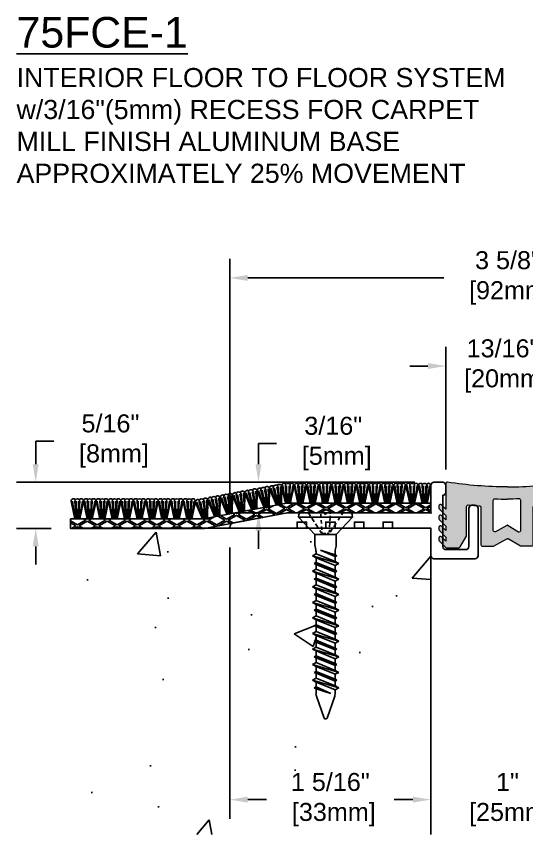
# Model space of a CAD drawing. Header units: inches. Extents: x 1.76 to 8.56, y 3.45 to 8.84.
# Drawn here: x 1.76 to 5.09, y 3.45 to 8.84 of the extents above; entities that cross this region are included whole.
import ezdxf

# ---------------------------------------------------------------- set-up
doc = ezdxf.new("R2010")
doc.units = ezdxf.units.IN
doc.header["$MEASUREMENT"] = 0
for name, color, linetype in [('Anchors', 4, 'Continuous'), ('Conditions', 1, 'Continuous'), ('Dimensions', 3, 'Continuous'), ('Fillers', 2, 'Continuous'), ('Metals', 7, 'Continuous'), ('Text', 2, 'Continuous')]:
    doc.layers.add(name, color=color, linetype=linetype)
doc.styles.add('arial', font='arial.ttf')
doc.dimstyles.new('ARIAL', dxfattribs={"dimtxt": 0.1175, "dimasz": 0.1175, "dimexe": 0.125, "dimexo": 0.125, "dimgap": 0.125, "dimtad": 0, "dimtih": 1, "dimtoh": 1, "dimdec": 4, "dimzin": 0, "dimdsep": 46, "dimlunit": 4, "dimtxsty": 'arial', "dimcen": 0.09, "dimadec": 0, "dimazin": 0, "dimtfac": 1, "dimtdec": 4, "dimtofl": 0, "dimtmove": 0, "dimatfit": 3, "dimfxl": 0, "dimfrac": 2, "dimtolj": 1, "dimtzin": 0, "dimarcsym": 0})

# ---------------------------------------------------------------- blocks, each defined once
blk = doc.blocks.new('75101C')
at = {"linetype": 'ByBlock'}
blk.add_line((0.3924, 0.3327), (0.7874, 0.3327), dxfattribs=at)
for p, q in [((0.4408, 0.3322), (0.4408, 0.3322)), ((1.4434, 0.2952), (1.4434, 0.2952))]:
    blk.add_line(p, q)
blk.add_lwpolyline([(0.3299, 0.2327), (0.5799, 0.2327), (0.5799, 0.2727), (0.6419, 0.2727), (0.6419, 0.2327), (0.7669, 0.2327), (0.7669, 0.2727), (0.8289, 0.2727), (0.8289, 0.2327), (0.9539, 0.2327), (0.9539, 0.2727), (1.0159, 0.2727), (1.0159, 0.2327), (1.1409, 0.2327), (1.1409, 0.2727), (1.2029, 0.2727), (1.2029, 0.2327), (1.6424, 0.2327), (1.6424, 0.2382, 0.361139), (1.6183, 0.2672), (1.2674, 0.3327), (1.0274, 0.3327), (1.0174, 0.3227), (1.0074, 0.3327), (0.3299, 0.3327), (0.3299, 0.5132, 0.414214), (0.3099, 0.5332), (0.252, 0.5332, 0.414214), (0.232, 0.5132), (0.232, 0.4677, 0.414214), (0.252, 0.4477), (0.252, 0.1127, -0.414214), (0.232, 0.0927), (0.102, 0.0927, -0.414214), (0.082, 0.1127), (0.082, 0.3627, 0.414214), (0.062, 0.3827), (0.042, 0.3827, 0.414214), (0.022, 0.3627), (0.022, 0.0527, 0.414214), (0.042, 0.0327), (0.3099, 0.0327, 0.414214), (0.3299, 0.0527)], format="xyb", close=True)
for p in [(0.3299, 0.3327), (1.6424, 0.2382)]:
    blk.add_point(p, dxfattribs=at)
blk = doc.blocks.new('TF316114')
for p, q in [((-0.1634, 0), (0.1634, 0)), ((-0.1042, -0.0127), (-0.1125, 0)), ((-0.1762, -0.0285), (-0.1747, -0.0103)), ((-0.1762, -0.0285), (0.1762, -0.0285)), ((-0.1762, -0.0285), (-0.0698, -0.141)), ((-0.0815, -0.0472), (-0.0915, -0.0321)), ((-0.0308, -0.0055), (-0.0311, -0.0002)), ((-0.0297, -0.0263), (-0.0301, -0.0195)), ((-0.0284, -0.051), (-0.0294, -0.0323)), ((0.0274, -0.0703), (0.0286, -0.0479)), ((0.0297, -0.0255), (0.0306, -0.0085)), ((0.0698, -0.141), (0.1762, -0.0285)), ((0.0898, -0.0346), (0.0746, -0.0579)), ((0.1095, -0.0045), (0.0979, -0.0223)), ((0.1762, -0.0285), (0.1747, -0.0103)), ((-0.0533, -0.0902), (-0.0691, -0.0662)), ((-0.0307, -0.1248), (-0.0441, -0.1044)), ((-0.0263, -0.091), (-0.0277, -0.065)), ((0.0253, -0.1104), (0.0264, -0.0896)), ((0.0662, -0.0707), (0.0485, -0.0976)), ((-0.0698, -0.141), (-0.0698, -0.2081)), ((-0.0698, -0.141), (0.0698, -0.141)), ((-0.0245, -0.1261), (-0.0253, -0.1097)), ((-0.024, -0.135), (-0.0107, -0.135)), ((-0.0018, -0.135), (0.0183, -0.135)), ((0.0373, -0.1147), (0.024, -0.135)), ((0.024, -0.135), (0.0245, -0.1246)), ((0.0698, -0.141), (0.0698, -0.2081)), ((-0.0737, -0.2796), (0.0321, -0.2431)), ((-0.0687, -0.2177), (-0.0633, -0.2437)), ((0.0321, -0.2431), (-0.0623, -0.2858)), ((-0.0623, -0.2734), (0.0321, -0.2431)), ((-0.0623, -0.2533), (-0.0623, -0.2734)), ((0.0622, -0.2667), (-0.0623, -0.3175)), ((0.0622, -0.2533), (0.0622, -0.2667)), ((0.0862, -0.2796), (0.0622, -0.2667)), ((0.0687, -0.2177), (0.0633, -0.2437)), ((-0.0863, -0.3304), (0.0862, -0.2796)), ((-0.0863, -0.3304), (-0.0623, -0.3175)), ((-0.0737, -0.2796), (-0.0623, -0.2734)), ((-0.0737, -0.2796), (-0.0623, -0.2858)), ((-0.0623, -0.2858), (-0.0623, -0.3175)), ((0.0622, -0.2925), (-0.0623, -0.3433)), ((0.0622, -0.2925), (0.0622, -0.3242)), ((0.0862, -0.2796), (0.0622, -0.2925)), ((-0.0863, -0.3304), (-0.0623, -0.3433)), ((-0.0737, -0.3812), (0.0737, -0.3304)), ((-0.0737, -0.3812), (-0.0623, -0.375)), ((-0.0623, -0.375), (0.0622, -0.3242)), ((0.0622, -0.3365), (-0.0623, -0.3873)), ((-0.0623, -0.3433), (-0.0623, -0.375)), ((0.0622, -0.3682), (-0.0623, -0.419)), ((0.0737, -0.3304), (0.0622, -0.3242)), ((0.0737, -0.3304), (0.0622, -0.3365)), ((0.0622, -0.3365), (0.0622, -0.3682)), ((0.0862, -0.3812), (0.0622, -0.3682)), ((-0.0863, -0.4319), (0.0862, -0.3812)), ((-0.0863, -0.4319), (-0.0623, -0.419)), ((-0.0737, -0.3812), (-0.0623, -0.3873)), ((-0.0623, -0.3873), (-0.0623, -0.419)), ((0.0622, -0.3941), (-0.0623, -0.4449)), ((-0.0623, -0.4766), (0.0622, -0.4258)), ((0.0862, -0.3812), (0.0622, -0.3941)), ((0.0622, -0.3941), (0.0622, -0.4258)), ((0.0737, -0.4319), (0.0622, -0.4258)), ((-0.0863, -0.4319), (-0.0623, -0.4449)), ((-0.0863, -0.5335), (0.0862, -0.4827)), ((-0.0737, -0.4827), (0.0737, -0.4319)), ((-0.0737, -0.4827), (-0.0623, -0.4766)), ((-0.0737, -0.4827), (-0.0623, -0.4889)), ((0.0622, -0.4381), (-0.0623, -0.4889)), ((-0.0623, -0.4449), (-0.0623, -0.4766)), ((0.0622, -0.4698), (-0.0623, -0.5206)), ((0.0737, -0.4319), (0.0622, -0.4381)), ((0.0622, -0.4381), (0.0622, -0.4698)), ((0.0862, -0.4827), (0.0622, -0.4698)), ((0.0862, -0.4827), (0.0622, -0.4956)), ((-0.0863, -0.5335), (-0.0623, -0.5206)), ((-0.0863, -0.5335), (-0.0623, -0.5464)), ((-0.0737, -0.5843), (0.0737, -0.5335)), ((-0.0623, -0.4889), (-0.0623, -0.5206)), ((0.0622, -0.4956), (-0.0623, -0.5464)), ((-0.0623, -0.5781), (0.0622, -0.5273)), ((0.0622, -0.4956), (0.0622, -0.5273)), ((0.0737, -0.5335), (0.0622, -0.5273)), ((0.0737, -0.5335), (0.0622, -0.5397)), ((-0.0863, -0.6351), (0.0862, -0.5843)), ((-0.0737, -0.5843), (-0.0623, -0.5781)), ((-0.0737, -0.5843), (-0.0623, -0.5904)), ((0.0622, -0.5397), (-0.0623, -0.5904)), ((-0.0623, -0.5464), (-0.0623, -0.5781)), ((0.0622, -0.5714), (-0.0623, -0.6221)), ((-0.0623, -0.5904), (-0.0623, -0.6221)), ((0.0622, -0.5397), (0.0622, -0.5714)), ((0.0862, -0.5843), (0.0622, -0.5714)), ((0.0862, -0.5843), (0.0622, -0.5972)), ((-0.0863, -0.6351), (-0.0623, -0.6221)), ((-0.0863, -0.6351), (-0.0623, -0.648)), ((-0.0737, -0.6858), (0.0737, -0.6351)), ((0.0622, -0.5972), (-0.0623, -0.648)), ((-0.0623, -0.6797), (0.0622, -0.6289)), ((0.0622, -0.6412), (-0.0623, -0.692)), ((0.0622, -0.5972), (0.0622, -0.6289)), ((0.0737, -0.6351), (0.0622, -0.6289)), ((0.0737, -0.6351), (0.0622, -0.6412)), ((0.0622, -0.6412), (0.0622, -0.6729)), ((-0.0863, -0.7366), (0.0862, -0.6858)), ((-0.0737, -0.6858), (-0.0623, -0.6797)), ((-0.0737, -0.6858), (-0.0623, -0.692)), ((-0.0623, -0.648), (-0.0623, -0.6797)), ((0.0622, -0.6729), (-0.0623, -0.7237)), ((-0.0623, -0.692), (-0.0623, -0.7237)), ((0.0622, -0.6988), (-0.0623, -0.7495)), ((0.0862, -0.6858), (0.0622, -0.6729)), ((0.0862, -0.6858), (0.0622, -0.6988)), ((0.0622, -0.6988), (0.0622, -0.7305)), ((-0.0863, -0.7366), (-0.0623, -0.7237)), ((-0.0863, -0.7366), (-0.0623, -0.7495)), ((-0.0737, -0.7874), (0.0737, -0.7366)), ((-0.0623, -0.7812), (0.0622, -0.7305)), ((0.0622, -0.7428), (-0.0623, -0.7936)), ((-0.0623, -0.7495), (-0.0623, -0.7812)), ((0.0737, -0.7366), (0.0622, -0.7305)), ((0.0737, -0.7366), (0.0622, -0.7428)), ((0.0622, -0.7428), (0.0622, -0.7745)), ((-0.0863, -0.8382), (0.0862, -0.7874)), ((-0.0737, -0.7874), (-0.0623, -0.7812)), ((-0.0737, -0.7874), (-0.0623, -0.7936)), ((0.0622, -0.7745), (-0.0623, -0.8253)), ((-0.0623, -0.7936), (-0.0623, -0.8253)), ((0.0622, -0.8003), (-0.0623, -0.8511)), ((0.0862, -0.7874), (0.0622, -0.7745)), ((0.0862, -0.7874), (0.0622, -0.8003)), ((0.0622, -0.8003), (0.0622, -0.832)), ((-0.0863, -0.8382), (-0.0623, -0.8253)), ((-0.0863, -0.8382), (-0.0623, -0.8511)), ((-0.0737, -0.889), (0.0737, -0.8382)), ((-0.0623, -0.8828), (0.0622, -0.832)), ((0.0622, -0.8444), (-0.0623, -0.8951)), ((-0.0623, -0.8511), (-0.0623, -0.8828)), ((0.0737, -0.8382), (0.0622, -0.832)), ((0.0737, -0.8382), (0.0622, -0.8444)), ((0.0622, -0.8444), (0.0622, -0.876)), ((-0.0863, -0.9397), (0.0862, -0.889)), ((-0.0737, -0.889), (-0.0623, -0.8828)), ((-0.0737, -0.889), (-0.0623, -0.8951)), ((0.0622, -0.876), (-0.0623, -0.9268)), ((-0.0623, -0.8951), (-0.0623, -0.9268)), ((0.0622, -0.9019), (-0.0623, -0.9527)), ((0.0862, -0.889), (0.0622, -0.876)), ((0.0862, -0.889), (0.0622, -0.9019)), ((0.0622, -0.9019), (0.0622, -0.9336)), ((-0.0863, -0.9397), (-0.0623, -0.9268)), ((-0.0863, -0.9397), (-0.0623, -0.9527)), ((-0.0737, -0.9905), (0.0737, -0.9397)), ((-0.0623, -0.9844), (0.0622, -0.9336)), ((0.0622, -0.9459), (-0.0623, -0.9967)), ((-0.0623, -0.9527), (-0.0623, -0.9844)), ((0.0737, -0.9397), (0.0622, -0.9336)), ((0.0737, -0.9397), (0.0622, -0.9459)), ((0.0622, -0.9459), (0.0622, -0.9776)), ((-0.0863, -1.0413), (0.0862, -0.9905)), ((-0.0737, -0.9905), (-0.0623, -0.9844)), ((-0.0737, -0.9905), (-0.0623, -0.9967)), ((0.0622, -0.9776), (-0.0623, -1.0284)), ((-0.0623, -0.9967), (-0.0623, -1.0284)), ((0.0622, -1.0035), (-0.0623, -1.0542)), ((0.0862, -0.9905), (0.0622, -0.9776)), ((0.0862, -0.9905), (0.0622, -1.0035)), ((0.0622, -1.0035), (0.0622, -1.0351)), ((-0.0863, -1.0413), (-0.0623, -1.0284)), ((-0.0863, -1.0413), (-0.0623, -1.0542)), ((-0.0737, -1.0921), (0.0737, -1.0413)), ((-0.0623, -1.0859), (0.0622, -1.0351)), ((0.0622, -1.0475), (-0.0623, -1.0983)), ((-0.0623, -1.0542), (-0.0623, -1.0859)), ((0.0737, -1.0413), (0.0622, -1.0351)), ((0.0737, -1.0413), (0.0622, -1.0475)), ((0.0622, -1.0475), (0.0622, -1.0792)), ((-0.0863, -1.1429), (0.0862, -1.0921)), ((-0.0863, -1.1429), (-0.0623, -1.13)), ((-0.0737, -1.0921), (-0.0623, -1.0859)), ((-0.0737, -1.0921), (-0.0623, -1.0983)), ((0.0622, -1.0792), (-0.0623, -1.13)), ((-0.0623, -1.0983), (-0.0623, -1.13)), ((0.0622, -1.105), (-0.0623, -1.1558)), ((0.0862, -1.0921), (0.0622, -1.0792)), ((0.0862, -1.0921), (0.0622, -1.105)), ((0.0622, -1.105), (0.0622, -1.1367)), ((-0.0863, -1.1429), (-0.0623, -1.1558)), ((-0.0623, -1.1558), (-0.0623, -1.1817)), ((-0.0335, -1.1798), (0.0622, -1.1367)), ((-0.0335, -1.1798), (0.0737, -1.1429)), ((0.0622, -1.149), (-0.0335, -1.1798)), ((0.0737, -1.1429), (0.0622, -1.1367)), ((0.0737, -1.1429), (0.0622, -1.149)), ((0.0622, -1.149), (0.0622, -1.1817)), ((-0.0596, -1.197), (-0.0096, -1.3398)), ((0.0596, -1.197), (0.0096, -1.3398))]:
    blk.add_line(p, q)
for centre, radius, start, end in [((-0.1634, -0.0113), 0.0112, 90, 175), ((0.1634, -0.0113), 0.0112, 5, 90), ((-0.0233, -0.2081), 0.0465, 180, 191.9357), ((0.0233, -0.2081), 0.0465, 348.0643, 0), ((-0.1088, -0.2533), 0.0465, 0, 11.9357), ((0.1087, -0.2533), 0.0465, 168.0643, 180), ((-0.0158, -1.1817), 0.0465, 180, 199.3058), ((0.0158, -1.1817), 0.0465, 340.6942, 0), ((0, -1.3354), 0.0106, 204.1001, 335.8999)]:
    blk.add_arc(centre, radius, start, end)
blk = doc.blocks.new('*D2')
at = {"layer": 'Defpoints', "color": 0}
for p in [(4.4615, 3.7246), (4.4615, 3.4974), (5.4615, 3.4974)]:
    blk.add_point(p, dxfattribs=at)
at = {"layer": 'Dimensions', "color": 0, "lineweight": -2}
for p, q in [((4.4615, 3.6224), (4.4615, 3.8496)), ((5.4615, 3.6224), (5.4615, 3.8496)), ((4.344, 3.7246), (4.2265, 3.7246)), ((5.579, 3.7246), (5.6965, 3.7246))]:
    blk.add_line(p, q, dxfattribs=at)
at = {"layer": 'Dimensions', "color": 0}
for points in [[(4.344, 3.7442), (4.344, 3.705), (4.4615, 3.7246)], [(5.579, 3.7442), (5.579, 3.705), (5.4615, 3.7246)]]:
    blk.add_solid(points, dxfattribs=at)
at = {"layer": 'Dimensions', "color": 0, "insert": (4.9615, 3.7246), "char_height": 0.1175, "attachment_point": 5, "style": 'arial'}
blk.add_mtext('\\A1;1"\\P [25mm]', dxfattribs=at)
blk = doc.blocks.new('*D3')
at = {"layer": 'Defpoints', "color": 0}
for p in [(3.149, 5.4974), (3.149, 3.7246), (4.4615, 3.4974)]:
    blk.add_point(p, dxfattribs=at)
at = {"layer": 'Dimensions', "color": 0, "lineweight": -2}
for p, q in [((3.149, 5.3724), (3.149, 3.5996)), ((4.4615, 3.6224), (4.4615, 3.8496)), ((3.2665, 3.7246), (3.3891, 3.7246)), ((4.344, 3.7246), (4.2213, 3.7246))]:
    blk.add_line(p, q, dxfattribs=at)
at = {"layer": 'Dimensions', "color": 0}
for points in [[(3.2665, 3.7442), (3.2665, 3.705), (3.149, 3.7246)], [(4.344, 3.7442), (4.344, 3.705), (4.4615, 3.7246)]]:
    blk.add_solid(points, dxfattribs=at)
at = {"layer": 'Dimensions', "color": 0, "insert": (3.8052, 3.7246), "char_height": 0.1175, "attachment_point": 5, "style": 'arial'}
blk.add_mtext('\\A1;1 5/16"\\P [33mm]', dxfattribs=at)
blk = doc.blocks.new('*D4')
at = {"layer": 'Defpoints', "color": 0}
for p in [(4.5594, 6.5566), (4.5594, 5.7551), (5.3636, 5.7551)]:
    blk.add_point(p, dxfattribs=at)
at = {"layer": 'Dimensions', "color": 0, "lineweight": -2}
for p, q in [((4.5594, 5.8801), (4.5594, 6.6816)), ((5.3636, 5.8801), (5.3636, 6.6816)), ((4.4419, 6.5566), (4.3244, 6.5566)), ((5.4811, 6.5566), (5.5986, 6.5566))]:
    blk.add_line(p, q, dxfattribs=at)
at = {"layer": 'Dimensions', "color": 0}
for points in [[(4.4419, 6.5762), (4.4419, 6.537), (4.5594, 6.5566)], [(5.4811, 6.5762), (5.4811, 6.537), (5.3636, 6.5566)]]:
    blk.add_solid(points, dxfattribs=at)
at = {"layer": 'Dimensions', "color": 0, "insert": (4.9293, 6.5566), "char_height": 0.1175, "attachment_point": 5, "style": 'arial'}
blk.add_mtext('\\A1;13/16"\\P [20mm]', dxfattribs=at)
blk = doc.blocks.new('*D5')
at = {"layer": 'Defpoints', "color": 0}
for p in [(6.774, 7.1322), (3.149, 5.4974), (6.774, 5.4974)]:
    blk.add_point(p, dxfattribs=at)
at = {"layer": 'Dimensions', "color": 0, "lineweight": -2}
for p, q in [((3.149, 5.6224), (3.149, 7.2572)), ((6.774, 5.6224), (6.774, 7.2572)), ((3.2665, 7.1322), (4.5454, 7.1322)), ((6.6565, 7.1322), (5.3776, 7.1322))]:
    blk.add_line(p, q, dxfattribs=at)
at = {"layer": 'Dimensions', "color": 0}
for points in [[(3.2665, 7.1517), (3.2665, 7.1126), (3.149, 7.1322)], [(6.6565, 7.1517), (6.6565, 7.1126), (6.774, 7.1322)]]:
    blk.add_solid(points, dxfattribs=at)
at = {"layer": 'Dimensions', "color": 0, "insert": (4.9615, 7.1322), "char_height": 0.1175, "attachment_point": 5, "style": 'arial'}
blk.add_mtext('\\A1;3 5/8"\\P [92mm]', dxfattribs=at)
blk = doc.blocks.new('*D6')
at = {"layer": 'Defpoints', "color": 0}
for p in [(4.4815, 5.7978), (3.3363, 5.5974), (3.55, 5.5974)]:
    blk.add_point(p, dxfattribs=at)
at = {"layer": 'Dimensions', "color": 0, "lineweight": -2}
for p, q in [((3.3363, 5.9153), (3.3363, 6.0507)), ((3.3363, 6.0507), (3.4538, 6.0507)), ((4.3565, 5.7978), (3.2113, 5.7978)), ((3.425, 5.5974), (3.2113, 5.5974)), ((3.3363, 5.4799), (3.3363, 5.3624))]:
    blk.add_line(p, q, dxfattribs=at)
at = {"layer": 'Dimensions', "color": 0}
for points in [[(3.3168, 5.9153), (3.3559, 5.9153), (3.3363, 5.7978)], [(3.3168, 5.4799), (3.3559, 5.4799), (3.3363, 5.5974)]]:
    blk.add_solid(points, dxfattribs=at)
at = {"layer": 'Dimensions', "color": 0, "insert": (3.8243, 6.0507), "char_height": 0.1175, "attachment_point": 5, "style": 'arial'}
blk.add_mtext('\\A1;3/16"\\P [5mm]', dxfattribs=at)
blk = doc.blocks.new('*D7')
at = {"layer": 'Defpoints', "color": 0}
for p in [(4.4815, 5.7978), (1.8822, 5.4963), (2.1091, 5.4963)]:
    blk.add_point(p, dxfattribs=at)
at = {"layer": 'Dimensions', "color": 0, "lineweight": -2}
for p, q in [((1.8822, 5.9153), (1.8822, 6.0664)), ((1.8822, 6.0664), (1.9997, 6.0664)), ((4.3565, 5.7978), (1.7572, 5.7978)), ((1.9841, 5.4963), (1.7572, 5.4963)), ((1.8822, 5.3788), (1.8822, 5.2613))]:
    blk.add_line(p, q, dxfattribs=at)
at = {"layer": 'Dimensions', "color": 0}
for points in [[(1.8626, 5.9153), (1.9018, 5.9153), (1.8822, 5.7978)], [(1.8626, 5.3788), (1.9018, 5.3788), (1.8822, 5.4963)]]:
    blk.add_solid(points, dxfattribs=at)
at = {"layer": 'Dimensions', "color": 0, "insert": (2.3701, 6.0664), "char_height": 0.1175, "attachment_point": 5, "style": 'arial'}
blk.add_mtext('\\A1;5/16"\\P [8mm]', dxfattribs=at)
blk = doc.blocks.new('CARPET')
at = {"layer": 'Conditions'}
h = blk.add_hatch(dxfattribs=at)
h.set_pattern_fill('EXPAND', color=256, scale=0.125, style=0)
h.set_pattern_definition([(30, (0, 0), (2e-11, 0.075), [0.0625, -0.0125]), (330, (0, 0), (0.0649519, 0.0375), [0.0625, -0.0125]), (330, (0.054125, 0.03125), (0.0649519, 0.0375), [0.0625, -0.0125]), (30, (0.054125, 0.04375), (2e-11, 0.075), [0.0625, -0.0125])])
h.paths.add_polyline_path([(8.4512, 6.764), (8.4515, 6.764), (8.8024, 6.6985, -0.017106), (8.8044, 6.698), (8.9926, 6.6629), (9.8664, 6.6629), (9.8664, 6.7254), (8.9983, 6.7254), (8.9963, 6.7258), (8.9962, 6.7257), (8.9963, 6.7258), (8.9158, 6.7408), (8.9157, 6.7408), (8.9158, 6.7408), (8.8353, 6.7559), (8.8352, 6.7558), (8.8353, 6.7559), (8.7548, 6.7709), (8.7547, 6.7708), (8.7548, 6.7709), (8.6743, 6.7859), (8.6742, 6.7859), (8.6743, 6.7859), (8.5938, 6.8009), (8.5937, 6.8009), (8.5938, 6.8009), (8.5133, 6.816), (8.5132, 6.8159), (8.5133, 6.816), (8.4569, 6.8265), (7.514, 6.8265), (7.514, 6.764)])
for points in [[(7.5145, 6.9409), (7.5389, 6.8265)], [(7.5224, 6.942), (7.5388, 6.8265)], [(7.5471, 6.8265), (7.5471, 6.9409)], [(7.563, 6.8265), (7.563, 6.9409)], [(7.5712, 6.9409), (7.563, 6.8265)], [(7.5956, 6.9409), (7.5712, 6.8265)], [(7.5878, 6.942), (7.5713, 6.8265)], [(7.5956, 6.9409), (7.6201, 6.8265)], [(7.6035, 6.942), (7.62, 6.8265)], [(7.6201, 6.9409), (7.6283, 6.8265)], [(7.6283, 6.8265), (7.6283, 6.9409)], [(7.6441, 6.8265), (7.6441, 6.9409)], [(7.6523, 6.9409), (7.6441, 6.8265)], [(7.6689, 6.942), (7.6524, 6.8265)], [(7.6768, 6.9409), (7.6524, 6.8265)], [(7.6768, 6.9409), (7.7012, 6.8265)], [(7.6846, 6.942), (7.7011, 6.8265)], [(7.7013, 6.9409), (7.7094, 6.8265)], [(7.7094, 6.8265), (7.7094, 6.9409)], [(7.7334, 6.9409), (7.7253, 6.8265)], [(7.7253, 6.8265), (7.7253, 6.9409)], [(7.7579, 6.9409), (7.7335, 6.8265)], [(7.7501, 6.942), (7.7336, 6.8265)], [(7.7579, 6.9409), (7.7823, 6.8265)], [(7.7658, 6.942), (7.7822, 6.8265)], [(7.7824, 6.9409), (7.7905, 6.8265)], [(7.7905, 6.8265), (7.7905, 6.9409)], [(7.8146, 6.9409), (7.8064, 6.8265)], [(7.8064, 6.8265), (7.8064, 6.9409)], [(7.8391, 6.9409), (7.8146, 6.8265)], [(7.8312, 6.942), (7.8147, 6.8265)], [(7.8391, 6.9409), (7.8635, 6.8265)], [(7.8469, 6.942), (7.8634, 6.8265)], [(7.8635, 6.9409), (7.8717, 6.8265)], [(7.8717, 6.8265), (7.8717, 6.9409)], [(7.8876, 6.8265), (7.8876, 6.9409)], [(7.8957, 6.9409), (7.8876, 6.8265)], [(7.9202, 6.9409), (7.8958, 6.8265)], [(7.9123, 6.942), (7.8959, 6.8265)], [(7.9202, 6.9409), (7.9446, 6.8265)], [(7.928, 6.942), (7.9445, 6.8265)], [(7.9447, 6.9409), (7.9528, 6.8265)], [(7.9528, 6.8265), (7.9528, 6.9409)], [(7.9768, 6.9409), (7.9687, 6.8265)], [(7.9687, 6.8265), (7.9687, 6.9409)], [(8.0013, 6.9409), (7.9769, 6.8265)], [(7.9935, 6.942), (7.977, 6.8265)], [(8.0013, 6.9409), (8.0257, 6.8265)], [(8.0092, 6.942), (8.0257, 6.8265)], [(8.0258, 6.9409), (8.034, 6.8265)], [(8.034, 6.8265), (8.034, 6.9409)], [(8.0498, 6.8265), (8.0498, 6.9409)], [(8.058, 6.9409), (8.0498, 6.8265)], [(8.0825, 6.9409), (8.058, 6.8265)], [(8.0746, 6.942), (8.0581, 6.8265)], [(8.0825, 6.9409), (8.1069, 6.8265)], [(8.0903, 6.942), (8.1068, 6.8265)], [(8.1069, 6.9409), (8.1151, 6.8265)], [(8.1151, 6.8265), (8.1151, 6.9409)], [(8.1391, 6.9409), (8.131, 6.8265)], [(8.131, 6.8265), (8.131, 6.9409)], [(8.1636, 6.9409), (8.1392, 6.8265)], [(8.1557, 6.942), (8.1393, 6.8265)], [(8.1636, 6.9409), (8.188, 6.8265)], [(8.1714, 6.942), (8.1879, 6.8265)], [(8.1881, 6.9409), (8.1962, 6.8265)], [(8.1962, 6.8265), (8.1962, 6.9409)], [(8.2121, 6.8265), (8.2121, 6.9409)], [(8.2203, 6.9409), (8.2121, 6.8265)], [(8.2447, 6.9409), (8.2203, 6.8265)], [(8.2369, 6.942), (8.2204, 6.8265)], [(8.2447, 6.9409), (8.2691, 6.8265)], [(8.2526, 6.942), (8.2691, 6.8265)], [(8.2692, 6.9409), (8.2774, 6.8265)], [(8.2774, 6.8265), (8.2774, 6.9409)], [(8.3014, 6.9409), (8.2932, 6.8265)], [(8.2932, 6.8265), (8.2932, 6.9409)], [(8.318, 6.942), (8.3015, 6.8265)], [(8.3259, 6.9409), (8.3015, 6.8265)], [(8.3259, 6.9409), (8.3503, 6.8265)], [(8.3337, 6.942), (8.3502, 6.8265)], [(8.3503, 6.9409), (8.3585, 6.8265)], [(8.3585, 6.8265), (8.3585, 6.9409)], [(8.3744, 6.8265), (8.3744, 6.9409)], [(8.3825, 6.9409), (8.3744, 6.8265)], [(8.407, 6.9409), (8.3826, 6.8265)], [(8.3991, 6.942), (8.3827, 6.8265)], [(8.407, 6.9409), (8.4314, 6.8265)], [(8.4149, 6.942), (8.4313, 6.8265)], [(8.4315, 6.9409), (8.4396, 6.8265)], [(8.4396, 6.8265), (8.4396, 6.9409)], [(8.4637, 6.9409), (8.4555, 6.8265)], [(8.4555, 6.8265), (8.4555, 6.9409)], [(8.4881, 6.9409), (8.4637, 6.8265)], [(8.4803, 6.942), (8.4638, 6.8265)], [(8.4875, 6.9375), (8.4896, 6.8205)], [(8.4954, 6.9371), (8.4895, 6.8205)], [(8.5115, 6.9328), (8.4977, 6.8189)], [(8.4977, 6.8189), (8.5195, 6.9313)], [(8.5132, 6.8159), (8.5351, 6.9282)], [(8.5431, 6.9267), (8.5132, 6.8159)], [(8.5671, 6.922), (8.5213, 6.8143)], [(8.5596, 6.9246), (8.5214, 6.8143)], [(8.568, 6.9225), (8.5701, 6.8055)], [(8.5759, 6.9221), (8.57, 6.8055)], [(8.592, 6.9178), (8.5782, 6.8039)], [(8.5782, 6.8039), (8.6, 6.9162)], [(8.5937, 6.8009), (8.6156, 6.9132)], [(8.6236, 6.9117), (8.5937, 6.8009)], [(8.6476, 6.907), (8.6018, 6.7993)], [(8.6401, 6.9096), (8.6019, 6.7993)], [(8.6485, 6.9074), (8.6506, 6.7905)], [(8.6564, 6.907), (8.6505, 6.7905)], [(8.6725, 6.9028), (8.6587, 6.7889)], [(8.6587, 6.7889), (8.6805, 6.9012)], [(8.6742, 6.7859), (8.6961, 6.8982)], [(7.5376, 6.8917), (7.5469, 6.8265)], [(7.5551, 6.8265), (7.5551, 6.8917)], [(7.5726, 6.8917), (7.5633, 6.8265)], [(7.6187, 6.8917), (7.628, 6.8265)], [(7.6362, 6.8265), (7.6362, 6.8917)], [(7.6537, 6.8917), (7.6444, 6.8265)], [(7.6998, 6.8917), (7.7091, 6.8265)], [(7.7173, 6.8265), (7.7173, 6.8917)], [(7.7349, 6.8917), (7.7256, 6.8265)], [(7.781, 6.8917), (7.7903, 6.8265)], [(7.7985, 6.8265), (7.7985, 6.8917)], [(7.816, 6.8917), (7.8067, 6.8265)], [(7.8621, 6.8917), (7.8714, 6.8265)], [(7.8796, 6.8265), (7.8796, 6.8917)], [(7.8971, 6.8917), (7.8878, 6.8265)], [(7.9432, 6.8917), (7.9525, 6.8265)], [(7.9608, 6.8265), (7.9608, 6.8917)], [(7.9783, 6.8917), (7.969, 6.8265)], [(8.0244, 6.8917), (8.0337, 6.8265)], [(8.0419, 6.8265), (8.0419, 6.8917)], [(8.0594, 6.8917), (8.0501, 6.8265)], [(8.1055, 6.8917), (8.1148, 6.8265)], [(8.123, 6.8265), (8.123, 6.8917)], [(8.1406, 6.8917), (8.1312, 6.8265)], [(8.1866, 6.8917), (8.1959, 6.8265)], [(8.2042, 6.8265), (8.2042, 6.8917)], [(8.2217, 6.8917), (8.2124, 6.8265)], [(8.2678, 6.8917), (8.2771, 6.8265)], [(8.2853, 6.8265), (8.2853, 6.8917)], [(8.3028, 6.8917), (8.2935, 6.8265)], [(8.3489, 6.8917), (8.3582, 6.8265)], [(8.3664, 6.8265), (8.3664, 6.8917)], [(8.384, 6.8917), (8.3747, 6.8265)], [(8.43, 6.8917), (8.4393, 6.8265)], [(8.4476, 6.8265), (8.4476, 6.8917)], [(8.4651, 6.8917), (8.4558, 6.8265)], [(8.5007, 6.8848), (8.4974, 6.819)], [(8.5055, 6.8174), (8.5179, 6.8815)], [(8.5351, 6.8781), (8.5135, 6.8159)], [(8.5812, 6.8698), (8.5779, 6.804)], [(8.586, 6.8024), (8.5984, 6.8665)], [(8.6156, 6.8631), (8.594, 6.8008)], [(8.6617, 6.8548), (8.6584, 6.7889)], [(8.6665, 6.7874), (8.6789, 6.8514)], [(8.7041, 6.8966), (8.6742, 6.7859)], [(8.6961, 6.8481), (8.6745, 6.7858)], [(8.7281, 6.892), (8.6823, 6.7843)], [(8.7206, 6.8946), (8.6824, 6.7843)], [(8.729, 6.8924), (8.7311, 6.7754)], [(8.7369, 6.892), (8.731, 6.7754)], [(8.753, 6.8877), (8.7392, 6.7739)], [(8.7392, 6.7739), (8.761, 6.8862)], [(8.7547, 6.7708), (8.7766, 6.8832)], [(8.7846, 6.8816), (8.7547, 6.7708)], [(8.8086, 6.8769), (8.7628, 6.7693)], [(8.8011, 6.8795), (8.7629, 6.7692)], [(8.8095, 6.8774), (8.8116, 6.7604)], [(8.8174, 6.877), (8.8115, 6.7604)], [(8.8335, 6.8727), (8.8197, 6.7588)], [(8.8197, 6.7588), (8.8415, 6.8712)], [(8.8352, 6.7558), (8.8571, 6.8681)], [(8.8651, 6.8666), (8.8352, 6.7558)], [(8.8891, 6.8619), (8.8433, 6.7542)], [(8.8816, 6.8645), (8.8434, 6.7542)], [(8.89, 6.8624), (8.8921, 6.7454)], [(8.8979, 6.862), (8.892, 6.7454)], [(8.914, 6.8577), (8.9002, 6.7438)], [(8.9002, 6.7438), (8.922, 6.8561)], [(8.9157, 6.7408), (8.9376, 6.8531)], [(8.9456, 6.8515), (8.9157, 6.7408)], [(8.9696, 6.8469), (8.9238, 6.7392)], [(8.9621, 6.8495), (8.9239, 6.7392)], [(8.9705, 6.8473), (8.9726, 6.7303)], [(8.9784, 6.8469), (8.9725, 6.7304)], [(8.747, 6.7723), (8.7594, 6.8364)], [(8.7766, 6.8331), (8.755, 6.7708)], [(8.8227, 6.8247), (8.8194, 6.7589)], [(8.8275, 6.7573), (8.8399, 6.8214)], [(8.908, 6.7423), (8.9204, 6.8064)], [(8.9376, 6.803), (8.916, 6.7407)], [(8.9837, 6.7947), (8.9804, 6.7288)], [(8.9945, 6.8427), (8.9807, 6.7288)], [(8.9807, 6.7288), (9.0025, 6.8411)], [(8.9885, 6.7273), (9.0009, 6.7913)], [(8.9962, 6.7257), (9.0181, 6.8381)], [(9.0261, 6.8365), (8.9962, 6.7257)], [(9.0426, 6.8345), (9.0048, 6.7254)], [(9.0501, 6.8319), (9.0048, 6.7254)], [(9.0506, 6.8398), (9.0751, 6.7254)], [(9.0585, 6.841), (9.075, 6.7254)], [(9.0737, 6.7907), (9.083, 6.7254)], [(9.0833, 6.7254), (9.0833, 6.8398)], [(9.0912, 6.7254), (9.0912, 6.7907)], [(9.0991, 6.7254), (9.0991, 6.8398)], [(9.1073, 6.8398), (9.0991, 6.7254)], [(9.1087, 6.7907), (9.0994, 6.7254)], [(9.1239, 6.841), (9.1074, 6.7254)], [(9.1318, 6.8398), (9.1074, 6.7254)], [(9.1318, 6.8398), (9.1562, 6.7254)], [(9.1396, 6.841), (9.1561, 6.7254)], [(9.1548, 6.7907), (9.1641, 6.7254)], [(9.1563, 6.8398), (9.1644, 6.7254)], [(9.1644, 6.7254), (9.1644, 6.8398)], [(9.1723, 6.7254), (9.1723, 6.7907)], [(9.1803, 6.7254), (9.1803, 6.8398)], [(9.1884, 6.8398), (9.1803, 6.7254)], [(9.1899, 6.7907), (9.1806, 6.7254)], [(9.2129, 6.8398), (9.1885, 6.7254)], [(9.2051, 6.841), (9.1886, 6.7254)], [(9.2129, 6.8398), (9.2373, 6.7254)], [(9.2208, 6.841), (9.2372, 6.7254)], [(9.236, 6.7907), (9.2453, 6.7254)], [(9.2374, 6.8398), (9.2455, 6.7254)], [(9.2455, 6.7254), (9.2455, 6.8398)], [(9.2535, 6.7254), (9.2535, 6.7907)], [(9.2696, 6.8398), (9.2614, 6.7254)], [(9.2614, 6.7254), (9.2614, 6.8398)], [(9.271, 6.7907), (9.2617, 6.7254)], [(9.294, 6.8398), (9.2696, 6.7254)], [(9.2862, 6.841), (9.2697, 6.7254)], [(9.294, 6.8398), (9.3185, 6.7254)], [(9.3019, 6.841), (9.3184, 6.7254)], [(9.3171, 6.7907), (9.3264, 6.7254)], [(9.3185, 6.8398), (9.3267, 6.7254)], [(9.3267, 6.7254), (9.3267, 6.8398)], [(9.3346, 6.7254), (9.3346, 6.7907)], [(9.3507, 6.8398), (9.3426, 6.7254)], [(9.3426, 6.7254), (9.3426, 6.8398)], [(9.3521, 6.7907), (9.3428, 6.7254)], [(9.3752, 6.8398), (9.3508, 6.7254)], [(9.3673, 6.841), (9.3509, 6.7254)], [(9.3752, 6.8398), (9.3996, 6.7254)], [(9.383, 6.841), (9.3995, 6.7254)], [(9.3982, 6.7907), (9.4075, 6.7254)], [(9.3997, 6.8398), (9.4078, 6.7254)], [(9.4078, 6.7254), (9.4078, 6.8398)], [(9.4158, 6.7254), (9.4158, 6.7907)], [(9.4237, 6.7254), (9.4237, 6.8398)], [(9.4318, 6.8398), (9.4237, 6.7254)], [(9.4333, 6.7907), (9.424, 6.7254)], [(9.4563, 6.8398), (9.4319, 6.7254)], [(9.4485, 6.841), (9.432, 6.7254)], [(9.4563, 6.8398), (9.4807, 6.7254)], [(9.4642, 6.841), (9.4807, 6.7254)], [(9.4794, 6.7907), (9.4887, 6.7254)], [(9.4808, 6.8398), (9.489, 6.7254)], [(9.489, 6.7254), (9.489, 6.8398)], [(9.4969, 6.7254), (9.4969, 6.7907)], [(9.513, 6.8398), (9.5048, 6.7254)], [(9.5048, 6.7254), (9.5048, 6.8398)], [(9.5144, 6.7907), (9.5051, 6.7254)], [(9.5375, 6.8398), (9.513, 6.7254)], [(9.5296, 6.841), (9.5131, 6.7254)], [(9.5375, 6.8398), (9.5619, 6.7254)], [(9.5453, 6.841), (9.5618, 6.7254)], [(9.5605, 6.7907), (9.5698, 6.7254)], [(9.5619, 6.8398), (9.5701, 6.7254)], [(9.5701, 6.7254), (9.5701, 6.8398)], [(9.578, 6.7254), (9.578, 6.7907)], [(9.586, 6.7254), (9.586, 6.8398)], [(9.5941, 6.8398), (9.586, 6.7254)], [(9.5955, 6.7907), (9.5862, 6.7254)], [(9.6186, 6.8398), (9.5942, 6.7254)], [(9.6107, 6.841), (9.5943, 6.7254)], [(9.6186, 6.8398), (9.643, 6.7254)], [(9.6264, 6.841), (9.6429, 6.7254)], [(9.6416, 6.7907), (9.6509, 6.7254)], [(9.6431, 6.8398), (9.6512, 6.7254)], [(9.6512, 6.7254), (9.6512, 6.8398)], [(9.6592, 6.7254), (9.6592, 6.7907)], [(9.6753, 6.8398), (9.6671, 6.7254)], [(9.6671, 6.7254), (9.6671, 6.8398)], [(9.6767, 6.7907), (9.6674, 6.7254)], [(9.6997, 6.8398), (9.6753, 6.7254)], [(9.6919, 6.841), (9.6754, 6.7254)], [(9.6997, 6.8398), (9.7241, 6.7254)], [(9.7076, 6.841), (9.7241, 6.7254)], [(9.7228, 6.7907), (9.7321, 6.7254)], [(9.7242, 6.8398), (9.7324, 6.7254)], [(9.7324, 6.7254), (9.7324, 6.8398)], [(9.7403, 6.7254), (9.7403, 6.7907)], [(9.7564, 6.8398), (9.7482, 6.7254)], [(9.7482, 6.7254), (9.7482, 6.8398)], [(9.7578, 6.7907), (9.7485, 6.7254)], [(9.773, 6.841), (9.7565, 6.7254)], [(9.7809, 6.8398), (9.7565, 6.7254)], [(9.7809, 6.8398), (9.8053, 6.7254)], [(9.7887, 6.841), (9.8052, 6.7254)], [(9.8039, 6.7907), (9.8132, 6.7254)], [(9.8053, 6.8398), (9.8135, 6.7254)], [(9.8135, 6.7254), (9.8135, 6.8398)], [(9.8214, 6.7254), (9.8214, 6.7907)], [(9.8375, 6.8398), (9.8294, 6.7254)], [(9.8294, 6.7254), (9.8294, 6.8398)], [(9.839, 6.7907), (9.8297, 6.7254)], [(9.862, 6.8398), (9.8376, 6.7254)], [(9.8541, 6.841), (9.8377, 6.7254)]]:
    blk.add_lwpolyline(points, dxfattribs=at)
for points in [[(7.539, 6.9409), (7.5471, 6.8265)], [(9.8664, 6.7254), (8.9983, 6.7254), (8.4569, 6.8265), (7.514, 6.8265), (7.514, 6.764), (8.4512, 6.764), (8.9926, 6.6629), (9.8664, 6.6629)], [(9.0751, 6.8398), (9.0833, 6.7254)]]:
    blk.add_lwpolyline(points, close=True, dxfattribs=at)
for centre, radius, start, end in [((7.5308, 6.9409), 0.0163, 41.211, 180), ((7.5551, 6.9409), 0.0161, 0, 180), ((7.5793, 6.9409), 0.0163, 0, 138.789), ((7.612, 6.9409), 0.0163, 41.211, 180), ((7.6362, 6.9409), 0.0161, 355.9223, 184.0777), ((7.6605, 6.9409), 0.0163, 0, 138.789), ((7.6931, 6.9409), 0.0163, 41.211, 180), ((7.7173, 6.9409), 0.0161, 355.9223, 184.0777), ((7.7416, 6.9409), 0.0163, 0, 138.789), ((7.7742, 6.9409), 0.0163, 41.211, 180), ((7.7985, 6.9409), 0.0161, 355.9223, 184.0777), ((7.8227, 6.9409), 0.0163, 0, 138.789), ((7.8554, 6.9409), 0.0163, 41.211, 180), ((7.8796, 6.9409), 0.0161, 355.9223, 184.0777), ((7.9039, 6.9409), 0.0163, 0, 138.789), ((7.9365, 6.9409), 0.0163, 41.211, 180), ((7.9608, 6.9409), 0.0161, 355.9223, 184.0777), ((7.985, 6.9409), 0.0163, 0, 138.789), ((8.0176, 6.9409), 0.0163, 41.211, 180), ((8.0419, 6.9409), 0.0161, 355.9223, 184.0777), ((8.0661, 6.9409), 0.0163, 0, 138.789), ((8.0988, 6.9409), 0.0163, 41.211, 180), ((8.123, 6.9409), 0.0161, 355.9223, 184.0777), ((8.1473, 6.9409), 0.0163, 0, 138.789), ((8.1799, 6.9409), 0.0163, 41.211, 180), ((8.2042, 6.9409), 0.0161, 355.9223, 184.0777), ((8.2284, 6.9409), 0.0163, 0, 138.789), ((8.261, 6.9409), 0.0163, 41.211, 180), ((8.2853, 6.9409), 0.0161, 355.9223, 184.0777), ((8.3095, 6.9409), 0.0163, 0, 138.789), ((8.3422, 6.9409), 0.0163, 41.211, 180), ((8.3664, 6.9409), 0.0161, 355.9223, 184.0777), ((8.3907, 6.9409), 0.0163, 0, 138.789), ((8.4233, 6.9409), 0.0163, 41.211, 180), ((8.4476, 6.9409), 0.0161, 355.9223, 184.0777), ((8.4718, 6.9409), 0.0163, 0, 138.789), ((8.5035, 6.9344), 0.0163, 30.211, 169), ((8.5273, 6.9298), 0.0161, 344.9223, 173.0777), ((8.5511, 6.9251), 0.0163, 349, 127.789), ((8.584, 6.9194), 0.0163, 30.211, 169), ((8.6078, 6.9147), 0.0161, 344.9223, 173.0777), ((8.6316, 6.9101), 0.0163, 349, 127.789), ((8.6645, 6.9043), 0.0163, 30.211, 169), ((8.6883, 6.8997), 0.0161, 344.9223, 173.0777), ((8.7121, 6.8951), 0.0163, 349, 127.789), ((8.745, 6.8893), 0.0163, 30.211, 169), ((8.7688, 6.8847), 0.0161, 344.9223, 173.0777), ((8.7926, 6.88), 0.0163, 349, 127.789), ((8.8255, 6.8743), 0.0163, 30.211, 169), ((8.8493, 6.8696), 0.0161, 344.9223, 173.0777), ((8.8731, 6.865), 0.0163, 349, 127.789), ((8.906, 6.8592), 0.0163, 30.211, 169), ((8.9298, 6.8546), 0.0161, 344.9223, 173.0777), ((8.9536, 6.85), 0.0163, 349, 127.789), ((8.9865, 6.8442), 0.0163, 30.211, 169), ((9.0103, 6.8396), 0.0161, 344.9223, 173.0777), ((9.0341, 6.835), 0.0163, 349, 127.789), ((9.067, 6.8398), 0.0163, 41.211, 180), ((9.0912, 6.8398), 0.0161, 0, 180), ((9.1155, 6.8398), 0.0163, 0, 138.789), ((9.1481, 6.8398), 0.0163, 41.211, 180), ((9.1723, 6.8398), 0.0161, 355.9223, 184.0777), ((9.1966, 6.8398), 0.0163, 0, 138.789), ((9.2292, 6.8398), 0.0163, 41.211, 180), ((9.2535, 6.8398), 0.0161, 355.9223, 184.0777), ((9.2777, 6.8398), 0.0163, 0, 138.789), ((9.3104, 6.8398), 0.0163, 41.211, 180), ((9.3346, 6.8398), 0.0161, 355.9223, 184.0777), ((9.3589, 6.8398), 0.0163, 0, 138.789), ((9.3915, 6.8398), 0.0163, 41.211, 180), ((9.4158, 6.8398), 0.0161, 355.9223, 184.0777), ((9.44, 6.8398), 0.0163, 0, 138.789), ((9.4726, 6.8398), 0.0163, 41.211, 180), ((9.4969, 6.8398), 0.0161, 355.9223, 184.0777), ((9.5211, 6.8398), 0.0163, 0, 138.789), ((9.5538, 6.8398), 0.0163, 41.211, 180), ((9.578, 6.8398), 0.0161, 355.9223, 184.0777), ((9.6023, 6.8398), 0.0163, 0, 138.789), ((9.6349, 6.8398), 0.0163, 41.211, 180), ((9.6592, 6.8398), 0.0161, 355.9223, 184.0777), ((9.6834, 6.8398), 0.0163, 0, 138.789), ((9.716, 6.8398), 0.0163, 41.211, 180), ((9.7403, 6.8398), 0.0161, 355.9223, 184.0777), ((9.7645, 6.8398), 0.0163, 0, 138.789), ((9.7972, 6.8398), 0.0163, 41.211, 180), ((9.8214, 6.8398), 0.0161, 355.9223, 184.0777), ((9.8457, 6.8398), 0.0163, 0, 138.789)]:
    blk.add_arc(centre, radius, start, end, dxfattribs=at)
blk = doc.blocks.new('CSQF12B')
h = blk.add_hatch(color=256)
h.dxf.hatch_style = 1
h.paths.add_polyline_path([(0.0565, 0.4282, 0.460373), (0.045, 0.4183), (0.045, 0.2524), (0.0171, 0.2804, 0.668179), (0, 0.2733), (0, 0.2591, 0.198912), (0.0029, 0.2521), (0.045, 0.21), (0.045, 0.1824), (0.0171, 0.2104, 0.668179), (0, 0.2033), (0, 0.1891, 0.198912), (0.0029, 0.1821), (0.045, 0.14), (0.045, 0.1124), (0.0171, 0.1404, 0.668179), (0, 0.1333), (0, 0.1191, 0.198912), (0.0029, 0.1121), (0.045, 0.07), (0.045, 0.0424), (0.0171, 0.0704, 0.668179), (0, 0.0633), (0, 0.0491, 0.198912), (0.0029, 0.0421), (0.0421, 0.0029, 0.198912), (0.0491, 0), (0.1292, 0, 0.267949), (0.1379, 0.005), (0.1787, 0.0756, 0.131652), (0.18, 0.0806), (0.18, 0.2698, -0.442532), (0.191, 0.2797, 0.004205), (0.2648, 0.2748, -0.402093), (0.2744, 0.2648), (0.2744, 0.02, 0.414214), (0.2844, 0.01), (0.3522, 0.01, 0.107936), (0.3563, 0.0109), (0.4428, 0.0581, -0.107936), (0.447, 0.059, -0.107936), (0.4512, 0.0581), (0.5316, 0.0109, 0.107936), (0.5357, 0.01), (0.6036, 0.01, 0.414214), (0.6136, 0.02), (0.6136, 0.2648, -0.404634), (0.6232, 0.2748, 0.003884), (0.703, 0.2797, -0.442532), (0.714, 0.2698), (0.714, 0.0806, 0.131652), (0.7153, 0.0756), (0.7561, 0.005, 0.267949), (0.7648, 0), (0.8449, 0, 0.198912), (0.8519, 0.0029), (0.8911, 0.0421, 0.198912), (0.894, 0.0491), (0.894, 0.0633, 0.668179), (0.8769, 0.0704), (0.849, 0.0424), (0.849, 0.07), (0.8911, 0.1121, 0.198912), (0.894, 0.1191), (0.894, 0.1333, 0.668179), (0.8769, 0.1404), (0.849, 0.1124), (0.849, 0.14), (0.8911, 0.1821, 0.198912), (0.894, 0.1891), (0.894, 0.2033, 0.668179), (0.8769, 0.2104), (0.849, 0.1824), (0.849, 0.21), (0.8911, 0.2521, 0.198912), (0.894, 0.2591), (0.894, 0.2733, 0.668179), (0.8769, 0.2804), (0.849, 0.2524), (0.849, 0.4183, 0.460373), (0.8375, 0.4282, -0.038767), (0.447, 0.3978, -0.038767)])
h.paths.add_polyline_path([(0.447, 0.3179, 0.010105), (0.523, 0.3197, -0.429277), (0.5336, 0.3097), (0.5336, 0.1136, -0.546586), (0.5194, 0.1045), (0.4512, 0.1461, 0.107936), (0.447, 0.147, 0.107936), (0.4428, 0.1461), (0.3685, 0.1045, -0.546586), (0.3544, 0.1136), (0.3544, 0.3097, -0.42734), (0.3648, 0.3197, 0.009366)], flags=16)
at = {"color": 7, "linetype": 'Continuous', "lineweight": 15}
for points in [[(0.447, 0.3978, -0.038767), (0.0565, 0.4282, 0.460373), (0.045, 0.4183), (0.045, 0.2524), (0.0171, 0.2804, 0.668179), (0, 0.2733), (0, 0.2591, 0.198912), (0.0029, 0.2521), (0.045, 0.21), (0.045, 0.1824), (0.0171, 0.2104, 0.668179), (0, 0.2033), (0, 0.1891, 0.198912), (0.0029, 0.1821), (0.045, 0.14), (0.045, 0.1124), (0.0171, 0.1404, 0.668179), (0, 0.1333), (0, 0.1191, 0.198912), (0.0029, 0.1121), (0.045, 0.07), (0.045, 0.0424), (0.0171, 0.0704, 0.668179), (0, 0.0633), (0, 0.0491, 0.198912), (0.0029, 0.0421), (0.0421, 0.0029, 0.198912), (0.0491, 0), (0.1292, 0, 0.267949), (0.1379, 0.005), (0.1787, 0.0756, 0.131652), (0.18, 0.0806), (0.18, 0.2698, -0.442532), (0.191, 0.2797, 0.004223), (0.2651, 0.2748, -0.392684), (0.2744, 0.2648), (0.2744, 0.02, 0.414214), (0.2844, 0.01), (0.3522, 0.01, 0.107936), (0.3563, 0.0109), (0.4428, 0.0581, -0.107936), (0.447, 0.059, -0.107936)], [(0.447, 0.3978, 0.038767), (0.8375, 0.4282, -0.460373), (0.849, 0.4183), (0.849, 0.2524), (0.8769, 0.2804, -0.668179), (0.894, 0.2733), (0.894, 0.2591, -0.198912), (0.8911, 0.2521), (0.849, 0.21), (0.849, 0.1824), (0.8769, 0.2104, -0.668179), (0.894, 0.2033), (0.894, 0.1891, -0.198912), (0.8911, 0.1821), (0.849, 0.14), (0.849, 0.1124), (0.8769, 0.1404, -0.668179), (0.894, 0.1333), (0.894, 0.1191, -0.198912), (0.8911, 0.1121), (0.849, 0.07), (0.849, 0.0424), (0.8769, 0.0704, -0.668179), (0.894, 0.0633), (0.894, 0.0491, -0.198912), (0.8911, 0.0421), (0.8519, 0.0029, -0.198912), (0.8449, 0), (0.7648, 0, -0.267949), (0.7561, 0.005), (0.7153, 0.0756, -0.131652), (0.714, 0.0806), (0.714, 0.2698, 0.442532), (0.703, 0.2797, -0.003904), (0.6228, 0.2748, 0.392684), (0.6136, 0.2648), (0.6136, 0.02, -0.414214), (0.6036, 0.01), (0.5357, 0.01, -0.107936), (0.5316, 0.0109), (0.4512, 0.0581, 0.107936), (0.447, 0.059, 0.107936)], [(0.447, 0.147, 0.107936), (0.4428, 0.1461), (0.3685, 0.1045, -0.546586), (0.3544, 0.1136), (0.3544, 0.3097, -0.42533), (0.3647, 0.3197, 0.009374), (0.447, 0.3179, 0.009374)], [(0.447, 0.147, -0.107936), (0.4512, 0.1461), (0.5194, 0.1045, 0.546586), (0.5336, 0.1136), (0.5336, 0.3097, 0.42533), (0.5232, 0.3197, -0.010123), (0.447, 0.3179, -0.009374)]]:
    blk.add_lwpolyline(points, format="xyb", dxfattribs=at)

msp = doc.modelspace()

# ---------------------------------------------------------------- hatches: boundary and pattern name
at = {"layer": 'Conditions'}
h = msp.add_hatch(dxfattribs=at)
h.set_pattern_fill('AR-CONC', color=256, scale=0.25, style=0)
h.paths.add_polyline_path([(7.77399, 5.49739), (6.25755, 5.49739), (6.21874, 5.45639), (6.21874, 5.38929, -0.0521265), (6.21773, 5.37968), (6.21224, 5.35371, 0.0521265), (6.21124, 5.34409), (6.21124, 5.33072), (6.23524, 5.3178), (6.21124, 5.30487), (6.21124, 5.27318), (6.22268, 5.26702), (6.21124, 5.26085), (6.21124, 5.22916), (6.23524, 5.21623), (6.21124, 5.20331), (6.21124, 5.17162), (6.22268, 5.16545), (6.21124, 5.15929), (6.21124, 5.1276), (6.23524, 5.11467), (6.21124, 5.10175), (6.21124, 5.07005), (6.22268, 5.06389), (6.21124, 5.05773), (6.21124, 5.02603), (6.23524, 5.01311), (6.21124, 5.00018), (6.21124, 4.96849), (6.22268, 4.96233), (6.21124, 4.95616), (6.21124, 4.92447), (6.23524, 4.91155), (6.21124, 4.89862), (6.21124, 4.86693), (6.22268, 4.86077), (6.21124, 4.8546), (6.21124, 4.82291), (6.23524, 4.80998), (6.21124, 4.79706), (6.21124, 4.76537), (6.22268, 4.7592), (6.21124, 4.75304), (6.21124, 4.72135), (6.23524, 4.70842), (6.21124, 4.6955), (6.21124, 4.6638), (6.22268, 4.65764), (6.21124, 4.65148), (6.21124, 4.61978), (6.23524, 4.60686), (6.21124, 4.59393), (6.21124, 4.56224), (6.22268, 4.55608), (6.21124, 4.54991), (6.21124, 4.51822), (6.23524, 4.5053), (6.21124, 4.49237), (6.21124, 4.46068), (6.22268, 4.45452), (6.21124, 4.44835), (6.21124, 4.41573, -0.084437), (6.20862, 4.40036), (6.15921, 4.2593, -0.7741233), (6.13876, 4.2593), (6.08935, 4.40036, -0.084437), (6.08674, 4.41573), (6.08674, 4.44159), (6.06274, 4.45452), (6.08674, 4.46744), (6.08674, 4.49913), (6.07529, 4.5053), (6.08674, 4.51146), (6.08674, 4.54315), (6.06274, 4.55608), (6.08674, 4.569), (6.08674, 4.6007), (6.07529, 4.60686), (6.08674, 4.61302), (6.08674, 4.64472), (6.06274, 4.65764), (6.08674, 4.67057), (6.08674, 4.70226), (6.07529, 4.70842), (6.08674, 4.71458), (6.08674, 4.74628), (6.06274, 4.7592), (6.08674, 4.77213), (6.08674, 4.80382), (6.07529, 4.80998), (6.08674, 4.81615), (6.08674, 4.84784), (6.06274, 4.86077), (6.08674, 4.87369), (6.08674, 4.90538), (6.07529, 4.91155), (6.08674, 4.91771), (6.08674, 4.9494), (6.06274, 4.96233), (6.08674, 4.97525), (6.08674, 5.00695), (6.07529, 5.01311), (6.08674, 5.01927), (6.08674, 5.05097), (6.06274, 5.06389), (6.08674, 5.07682), (6.08674, 5.10851), (6.07529, 5.11467), (6.08674, 5.12083), (6.08674, 5.15253), (6.06274, 5.16545), (6.08674, 5.17838), (6.08674, 5.21007), (6.07529, 5.21623), (6.08674, 5.2224), (6.08674, 5.25409), (6.06274, 5.26702), (6.08674, 5.27994), (6.08674, 5.31163), (6.07529, 5.3178), (6.08674, 5.32396), (6.08674, 5.34409, 0.0521265), (6.08573, 5.35371), (6.08024, 5.37968, -0.0521265), (6.07924, 5.38929), (6.07924, 5.45639), (6.04042, 5.49739), (5.46149, 5.49739), (5.46149, 3.49739), (7.77399, 3.49739)])
h.paths.add_polyline_path([(3.71174, 4.46068), (3.71174, 4.49237), (3.68774, 4.5053), (3.71174, 4.51822), (3.71174, 4.54991), (3.70029, 4.55608), (3.71174, 4.56224), (3.71174, 4.59393), (3.68774, 4.60686), (3.71174, 4.61978), (3.71174, 4.65148), (3.70029, 4.65764), (3.71174, 4.6638), (3.71174, 4.6955), (3.68774, 4.70842), (3.71174, 4.72135), (3.71174, 4.75304), (3.70029, 4.7592), (3.71174, 4.76537), (3.71174, 4.79706), (3.68774, 4.80998), (3.71174, 4.82291), (3.71174, 4.8546), (3.70029, 4.86077), (3.71174, 4.86693), (3.71174, 4.89862), (3.68774, 4.91155), (3.71174, 4.92447), (3.71174, 4.95616), (3.70029, 4.96233), (3.71174, 4.96849), (3.71174, 5.00018), (3.68774, 5.01311), (3.71174, 5.02603), (3.71174, 5.05773), (3.70029, 5.06389), (3.71174, 5.07005), (3.71174, 5.10175), (3.68774, 5.11467), (3.71174, 5.1276), (3.71174, 5.15929), (3.70029, 5.16545), (3.71174, 5.17162), (3.71174, 5.20331), (3.68774, 5.21623), (3.71174, 5.22916), (3.71174, 5.26085), (3.70029, 5.26702), (3.71174, 5.27318), (3.71174, 5.30487), (3.68774, 5.3178), (3.71174, 5.33072), (3.71174, 5.34409, 0.0521265), (3.71073, 5.35371), (3.70524, 5.37968, -0.0521265), (3.70424, 5.38929), (3.70424, 5.45639), (3.66542, 5.49739), (2.14899, 5.49739), (2.14899, 3.49739), (4.46149, 3.49739), (4.46149, 5.49739), (3.88255, 5.49739), (3.84374, 5.45639), (3.84374, 5.38929, -0.0521265), (3.84273, 5.37968), (3.83724, 5.35371, 0.0521265), (3.83624, 5.34409), (3.83624, 5.32396), (3.84768, 5.3178), (3.83624, 5.31163), (3.83624, 5.27994), (3.86024, 5.26702), (3.83624, 5.25409), (3.83624, 5.2224), (3.84768, 5.21623), (3.83624, 5.21007), (3.83624, 5.17838), (3.86024, 5.16545), (3.83624, 5.15253), (3.83624, 5.12083), (3.84768, 5.11467), (3.83624, 5.10851), (3.83624, 5.07682), (3.86024, 5.06389), (3.83624, 5.05097), (3.83624, 5.01927), (3.84768, 5.01311), (3.83624, 5.00695), (3.83624, 4.97525), (3.86024, 4.96233), (3.83624, 4.9494), (3.83624, 4.91771), (3.84768, 4.91155), (3.83624, 4.90538), (3.83624, 4.87369), (3.86024, 4.86077), (3.83624, 4.84784), (3.83624, 4.81615), (3.84768, 4.80998), (3.83624, 4.80382), (3.83624, 4.77213), (3.86024, 4.7592), (3.83624, 4.74628), (3.83624, 4.71458), (3.84768, 4.70842), (3.83624, 4.70226), (3.83624, 4.67057), (3.86024, 4.65764), (3.83624, 4.64472), (3.83624, 4.61302), (3.84768, 4.60686), (3.83624, 4.6007), (3.83624, 4.569), (3.86024, 4.55608), (3.83624, 4.54315), (3.83624, 4.51146), (3.84768, 4.5053), (3.83624, 4.49913), (3.83624, 4.46744), (3.86024, 4.45452), (3.83624, 4.44159), (3.83624, 4.41573, -0.084437), (3.83362, 4.40036), (3.78421, 4.2593, -0.7741233), (3.76376, 4.2593), (3.71435, 4.40036, -0.084437), (3.71174, 4.41573), (3.71174, 4.44835), (3.70029, 4.45452)])
h.paths.add_polyline_path([(6.7598, 5.26802), (7.37928, 5.26802), (7.37928, 5.08776), (6.7598, 5.08776)], flags=24)
h.paths.add_polyline_path([(6.52148, 4.10362), (8.04986, 4.10362), (8.04986, 3.69434), (6.52148, 3.69434)], flags=9)

# ---------------------------------------------------------------- linework, layer by layer
msp.add_lwpolyline([(2.14899, 5.49739), (4.46149, 5.49739), (4.46149, 3.49739)], dxfattribs=at)

# ---------------------------------------------------------------- block references
at = {"layer": 'Anchors', "xscale": -1}
msp.add_blockref('TF316114', (3.77399, 5.59739), dxfattribs=at)
at = {"layer": 'Fillers'}
msp.add_blockref('CSQF12B', (4.51426, 5.3697), dxfattribs=at)
at = {"layer": 'Metals', "xscale": -1}
msp.add_blockref('75101C', (4.79134, 5.26466), dxfattribs=at)
at = {"layer": 'Text', "xscale": -1}
msp.add_blockref('CARPET', (11.97552, -1.16659), dxfattribs=at)

# ---------------------------------------------------------------- texts
at = {"layer": 'Text', "insert": (1.75717, 8.83644), "char_height": 0.2, "width": 3.75, "attachment_point": 1, "style": 'arial'}
msp.add_mtext('{\\L75FCE-1\\P\\H0.625x;\\lINTERIOR FLOOR TO FLOOR SYSTEM\\Pw/3/16"(5mm) RECESS FOR CARPET\\PMILL FINISH ALUMINUM BASE\\PAPPROXIMATELY 25% MOVEMENT}', dxfattribs=at)

# ---------------------------------------------------------------- dimensions: what is measured, and where the dimension line sits
at = {"layer": 'Dimensions'}
for base, p1, p2, picture, middle in [((6.77399, 7.13215), (3.14899, 5.49739), (6.77399, 5.49739), '*D5', (4.96149, 7.13215)), ((4.55938, 6.55661), (5.36359, 5.75511), (4.55938, 5.75511), '*D4', (4.9293, 6.55661)), ((3.14899, 3.72462), (4.46149, 3.49739), (3.14899, 5.49739), '*D3', (3.80524, 3.72462)), ((4.46149, 3.72462), (5.46149, 3.49739), (4.46149, 3.49739), '*D2', (4.96149, 3.72462))]:
    dim = msp.add_linear_dim(base=base, p1=p1, p2=p2, dimstyle='ARIAL', override={"dimpost": '\\X'}, dxfattribs=at)
    dim.commit()
    dim.dimension.update_dxf_attribs({"geometry": picture, "text_midpoint": middle, "dimtype": 160})
for base, p2, picture, middle in [((1.88217, 5.49633), (2.10914, 5.49633), '*D7', (2.37013, 6.06642)), ((3.33634, 5.59739), (3.55002, 5.59739), '*D6', (3.8243, 6.05066))]:
    dim = msp.add_linear_dim(base=base, p1=(4.48149, 5.79783), p2=p2, angle=90, dimstyle='ARIAL', override={"dimpost": '\\X'}, dxfattribs=at)
    dim.commit()
    dim.dimension.update_dxf_attribs({"geometry": picture, "text_midpoint": middle, "dimtype": 160})

doc.saveas('drawing.dxf')
